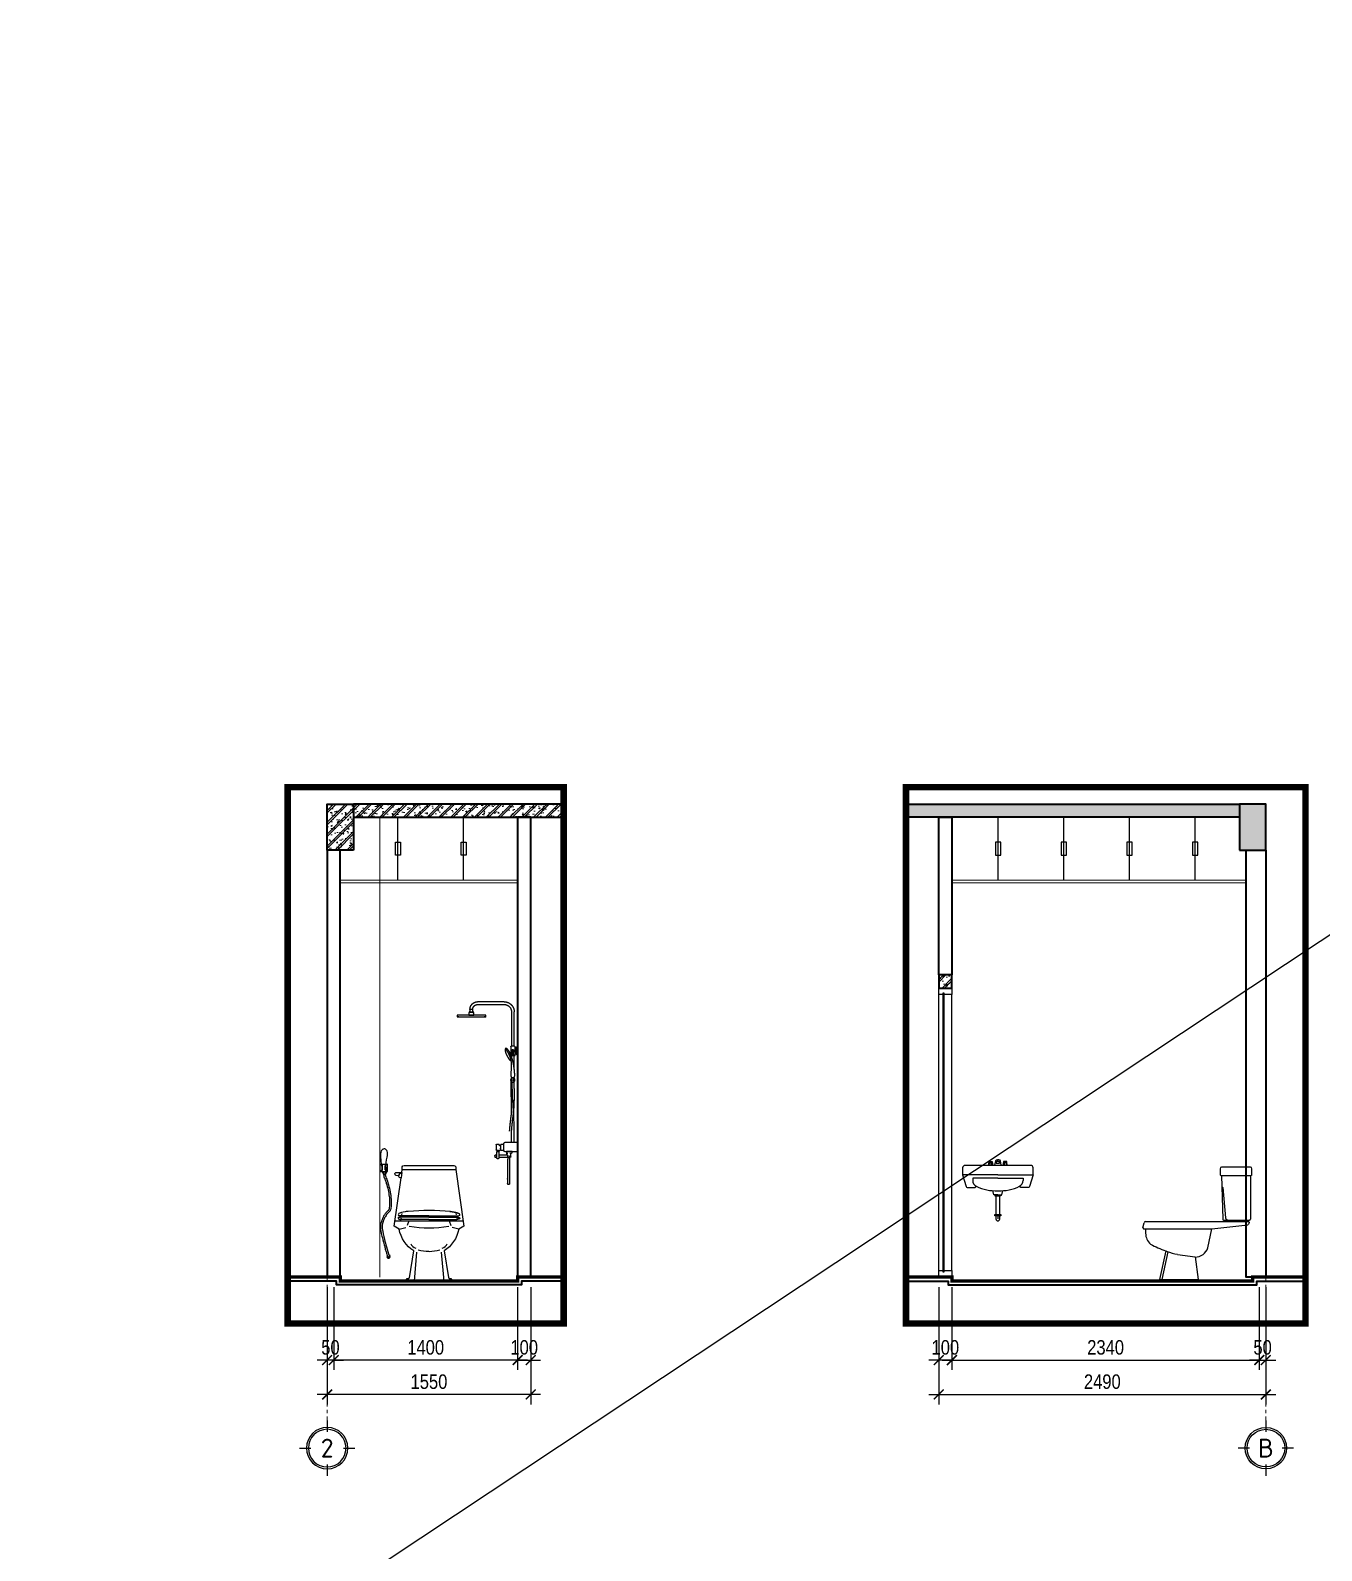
# Model space of a CAD drawing. Header units: inches. Extents: x 236662 to 497023, y -248575 to 81795.
# Drawn here: x 417530 to 427359, y -223548 to -211979 of the extents above; entities that cross this region are included whole.
import ezdxf
from ezdxf.enums import TextEntityAlignment as Align

# ---------------------------------------------------------------- set-up
doc = ezdxf.new("R2010")
doc.units = ezdxf.units.IN
doc.header["$LTSCALE"] = 10
doc.header["$MEASUREMENT"] = 0
for name, pattern in [('ACAD_ISO02W100', [15, 12, -3]), ('CENTER', [2, 1.25, -0.25, 0.25, -0.25]), ('DASHED2', [0.375, 0.25, -0.125])]:
    doc.linetypes.add(name, pattern=pattern)
for name, color, linetype in [('01. HP_TEXT', 9, 'Continuous'), ('04. HP_CUA', 153, 'Continuous'), ('07. HP_KY HIEU', 43, 'Continuous'), ('08. HP_DIM', 118, 'Continuous'), ('10. HP_VAT DUNG 1', 144, 'Continuous'), ('TEXT', 2, 'Continuous')]:
    doc.layers.add(name, color=color, linetype=linetype)
for name, color, linetype, lineweight in [('02. HP_BE TONG', 1, 'Continuous', 35), ('03. HP_TUONG', 2, 'Continuous', 35), ('05. HP_TRUC', 251, 'CENTER', 5), ('06. HP_THAY 1', 134, 'Continuous', 15), ('06. HP_THAY 2', 147, 'Continuous', 13), ('09_HP_HATCH', 8, 'Continuous', 5)]:
    doc.layers.add(name, color=color, linetype=linetype, lineweight=lineweight)
doc.styles.add('ISOCP50', font='isocpeur.ttf')
doc.styles.add('text2', font='VHELVCN.TTF')
doc.dimstyles.new('AL-100 (1-50)', dxfattribs={"dimscale": 0.5, "dimtxt": 220, "dimasz": 150, "dimexe": 150, "dimexo": 150, "dimgap": 80, "dimtad": 1, "dimdec": 0, "dimzin": 9, "dimtxsty": 'text2', "dimblk": 'ARCHTICK', "dimcen": 1, "dimdle": 150, "dimclrd": 256, "dimclre": 256, "dimclrt": 7, "dimadec": 0, "dimazin": 0, "dimtfac": 1, "dimtdec": 0, "dimtix": 1, "dimtmove": 2, "dimatfit": 3, "dimldrblk": 'ARCHTICK', "dimfxl": 1, "dimtolj": 1, "dimtzin": 0, "dimlwd": -1, "dimlwe": -1, "dimarcsym": 0})

# ---------------------------------------------------------------- blocks, each defined once
blk = doc.blocks.new('_ArchTick')
at = {"color": 0, "linetype": 'ByBlock', "const_width": 0.15}
blk.add_lwpolyline([(-0.5, -0.5), (0.5, 0.5)], dxfattribs=at)
blk = doc.blocks.new('*D801')
at = {"layer": '08. HP_DIM', "transparency": 16777216}
for p, q in [((421339, -221542), (421339, -222173)), ((421239, -221738), (421239, -222173)), ((421239, -222098), (421164, -222098)), ((421239, -222098), (421339, -222098)), ((421339, -222098), (421414, -222098))]:
    blk.add_line(p, q, dxfattribs=at)
at = {"layer": 'Defpoints', "color": 0, "transparency": 16777216}
for p in [(421339, -221467), (421239, -221663), (421339, -222098)]:
    blk.add_point(p, dxfattribs=at)
at = {"layer": '08. HP_DIM', "transparency": 16777216, "xscale": 75, "yscale": 75, "zscale": 75}
blk.add_blockref('_ArchTick', (421239, -222098), dxfattribs=at)
at = {"layer": '08. HP_DIM', "transparency": 16777216, "xscale": 75, "yscale": 75, "zscale": 75, "rotation": 180}
blk.add_blockref('_ArchTick', (421339, -222098), dxfattribs=at)
at = {"layer": '08. HP_DIM', "color": 7, "transparency": 16777216, "insert": (421289, -222002), "char_height": 110, "attachment_point": 5, "style": 'text2'}
blk.add_mtext('\\A1;100', dxfattribs=at)
blk = doc.blocks.new('*D802')
at = {"layer": '08. HP_DIM', "transparency": 16777216}
for p, q in [((419839, -221542), (419839, -222173)), ((421239, -221542), (421239, -222173)), ((421314, -222098), (419764, -222098))]:
    blk.add_line(p, q, dxfattribs=at)
at = {"layer": 'Defpoints', "color": 0, "transparency": 16777216}
for p in [(419839, -221467), (421239, -221467), (419839, -222098)]:
    blk.add_point(p, dxfattribs=at)
at = {"layer": '08. HP_DIM', "transparency": 16777216, "xscale": 75, "yscale": 75, "zscale": 75, "rotation": 180}
blk.add_blockref('_ArchTick', (419839, -222098), dxfattribs=at)
at = {"layer": '08. HP_DIM', "transparency": 16777216, "xscale": 75, "yscale": 75, "zscale": 75}
blk.add_blockref('_ArchTick', (421239, -222098), dxfattribs=at)
at = {"layer": '08. HP_DIM', "color": 7, "transparency": 16777216, "insert": (420539, -222002), "char_height": 110, "attachment_point": 5, "style": 'text2'}
blk.add_mtext('\\A1;1400', dxfattribs=at)
blk = doc.blocks.new('*D803')
at = {"layer": '08. HP_DIM', "transparency": 16777216}
for p, q in [((419839, -221542), (419839, -222173)), ((419789, -221738), (419789, -222173)), ((419789, -222098), (419714, -222098)), ((419839, -222098), (419789, -222098)), ((419839, -222098), (419914, -222098))]:
    blk.add_line(p, q, dxfattribs=at)
at = {"layer": 'Defpoints', "color": 0, "transparency": 16777216}
for p in [(419839, -221467), (419789, -221663), (419789, -222098)]:
    blk.add_point(p, dxfattribs=at)
at = {"layer": '08. HP_DIM', "transparency": 16777216, "xscale": 75, "yscale": 75, "zscale": 75}
blk.add_blockref('_ArchTick', (419789, -222098), dxfattribs=at)
at = {"layer": '08. HP_DIM', "transparency": 16777216, "xscale": 75, "yscale": 75, "zscale": 75, "rotation": 180}
blk.add_blockref('_ArchTick', (419839, -222098), dxfattribs=at)
at = {"layer": '08. HP_DIM', "color": 7, "transparency": 16777216, "insert": (419814, -222002), "char_height": 110, "attachment_point": 5, "style": 'text2'}
blk.add_mtext('\\A1;50', dxfattribs=at)
blk = doc.blocks.new('*D804')
at = {"layer": '08. HP_DIM', "transparency": 16777216}
for p, q in [((419789, -221542), (419789, -222435)), ((421339, -221542), (421339, -222435)), ((421414, -222360), (419714, -222360))]:
    blk.add_line(p, q, dxfattribs=at)
at = {"layer": 'Defpoints', "color": 0, "transparency": 16777216}
for p in [(419789, -221467), (421339, -221467), (419789, -222360)]:
    blk.add_point(p, dxfattribs=at)
at = {"layer": '08. HP_DIM', "transparency": 16777216, "xscale": 75, "yscale": 75, "zscale": 75, "rotation": 180}
blk.add_blockref('_ArchTick', (419789, -222360), dxfattribs=at)
at = {"layer": '08. HP_DIM', "transparency": 16777216, "xscale": 75, "yscale": 75, "zscale": 75}
blk.add_blockref('_ArchTick', (421339, -222360), dxfattribs=at)
at = {"layer": '08. HP_DIM', "color": 7, "transparency": 16777216, "insert": (420564, -222263), "char_height": 110, "attachment_point": 5, "style": 'text2'}
blk.add_mtext('\\A1;1550', dxfattribs=at)
blk = doc.blocks.new('grid test1')
at = {"ltscale": 20}
for p, q in [((0, 440), (0, 260)), ((-260, 0), (-440, 0)), ((440, 0), (260, 0)), ((0, -260), (0, -440))]:
    blk.add_line(p, q, dxfattribs=at)
at = {"color": 251, "ltscale": 20, "true_color": 0x636466}
for radius in [330, 300]:
    blk.add_circle((0, 0), radius, dxfattribs=at)
at = {"layer": '01. HP_TEXT', "color": 2, "ltscale": 20, "true_color": 0xf1eb1f, "style": 'ISOCP50'}
blk.add_attdef('GRID', text='', height=300, dxfattribs=at).set_placement((-37, 0), align=Align.MIDDLE_CENTER)
blk = doc.blocks.new('MAT DUNG TIEU')
for p, q in [((289158, 73242), (289174, 73232)), ((289158, 73242), (289206, 73242)), ((289158, 73194), (289158, 73242)), ((289174, 73203), (289158, 73194)), ((289158, 73194), (289206, 73194)), ((289174, 73203), (289174, 73232)), ((289175, 73185), (289179, 73172)), ((289178, 73174), (289194, 73174)), ((289179, 73172), (289193, 73172)), ((289206, 73242), (289190, 73232)), ((289190, 73203), (289190, 73232)), ((289190, 73203), (289206, 73194)), ((289198, 73187), (289193, 73172)), ((289206, 73194), (289206, 73242)), ((289301, 73187), (289296, 73151)), ((289304, 73207), (289658, 73207)), ((289255, 72867), (289706, 72867)), ((289276, 72883), (289276, 72882)), ((289276, 72883), (289276, 72883)), ((289276, 72882), (289277, 72882)), ((289277, 72882), (289277, 72881)), ((289277, 72881), (289278, 72881)), ((289277, 72881), (289277, 72881)), ((289278, 72881), (289278, 72880)), ((289278, 72880), (289278, 72880)), ((289278, 72880), (289279, 72880)), ((289279, 72880), (289279, 72879)), ((289279, 72880), (289279, 72880)), ((289279, 72879), (289280, 72879)), ((289280, 72879), (289280, 72879)), ((289280, 72879), (289281, 72879)), ((289281, 72878), (289282, 72878)), ((289281, 72878), (289281, 72878)), ((289282, 72878), (289282, 72878)), ((289282, 72878), (289283, 72878)), ((289283, 72878), (289284, 72878)), ((289287, 72899), (289284, 72899)), ((289287, 72899), (289284, 72899)), ((289284, 72878), (289284, 72877)), ((289284, 72877), (289285, 72877)), ((289285, 72877), (289286, 72877)), ((289285, 72877), (289285, 72877)), ((289286, 72877), (289287, 72877)), ((289286, 72877), (289286, 72877)), ((289481, 72899), (289287, 72899)), ((289287, 72877), (289288, 72877)), ((289288, 72877), (289288, 72877)), ((289288, 72877), (289289, 72876)), ((289289, 72876), (289290, 72876)), ((289290, 72876), (289291, 72876)), ((289291, 72876), (289292, 72876)), ((289292, 72876), (289293, 72876)), ((289296, 72887), (289293, 72879)), ((289293, 72876), (289294, 72876)), ((289294, 72876), (289295, 72876)), ((289295, 72876), (289296, 72876)), ((289296, 72876), (289297, 72875)), ((289481, 72875), (289297, 72875)), ((289302, 72915), (289299, 72905)), ((289481, 72891), (289329, 72891)), ((289481, 72899), (289675, 72899)), ((289481, 72891), (289633, 72891)), ((289481, 72875), (289665, 72875)), ((289659, 72915), (289662, 72905)), ((289666, 72876), (289665, 72875)), ((289666, 72887), (289668, 72879)), ((289667, 72876), (289666, 72876)), ((289668, 72876), (289667, 72876)), ((289669, 72876), (289668, 72876)), ((289670, 72876), (289669, 72876)), ((289671, 72876), (289670, 72876)), ((289672, 72876), (289671, 72876)), ((289673, 72876), (289672, 72876)), ((289673, 72877), (289673, 72876)), ((289674, 72877), (289673, 72877)), ((289675, 72877), (289674, 72877)), ((289675, 72899), (289678, 72899)), ((289675, 72877), (289675, 72877)), ((289676, 72877), (289675, 72877)), ((289676, 72877), (289676, 72877)), ((289677, 72877), (289676, 72877)), ((289678, 72877), (289677, 72877)), ((289678, 72878), (289678, 72877)), ((289679, 72878), (289678, 72878)), ((289679, 72878), (289679, 72878)), ((289680, 72878), (289679, 72878)), ((289680, 72878), (289680, 72878)), ((289681, 72878), (289680, 72878)), ((289681, 72879), (289681, 72878)), ((289682, 72879), (289681, 72879)), ((289683, 72880), (289682, 72879)), ((289682, 72879), (289682, 72879)), ((289682, 72879), (289682, 72879)), ((289683, 72880), (289683, 72880)), ((289683, 72880), (289683, 72880)), ((289684, 72880), (289683, 72880)), ((289684, 72881), (289684, 72880)), ((289684, 72881), (289684, 72881)), ((289685, 72881), (289684, 72881)), ((289686, 72883), (289685, 72882)), ((289685, 72882), (289685, 72881)), ((289685, 72882), (289685, 72882)), ((289686, 72883), (289686, 72883)), ((289283, 72811), (289327, 72823)), ((289678, 72811), (289634, 72823)), ((289562, 72659), (289579, 72467))]:
    blk.add_line(p, q)
blk.add_lwpolyline([(289678, 72811, -0.204545), (289581, 72667), (289611, 72490, 0.414214), (289616, 72485), (289624, 72485, -0.414214), (289629, 72480), (289631, 72467), (289330, 72467), (289333, 72480, -0.414214), (289338, 72485), (289346, 72485, 0.414214), (289351, 72490), (289380, 72667, -0.204545), (289283, 72811), (289250, 72830), (289296, 73151, -0.420661), (289280, 73164), (289264, 73167, -0.414214), (289256, 73175), (289256, 73179, -0.414214), (289264, 73187), (289301, 73187), (289304, 73207), (289303, 73224, -0.283785), (289317, 73232), (289645, 73232, -0.283785), (289659, 73224), (289658, 73207), (289712, 72830)], format="xyb", close=True)
for points in [[(289623, 72927, 0.059522), (289343, 72927), (289329, 72927), (289323, 72925), (289310, 72924), (289300, 72922), (289293, 72920), (289287, 72917), (289282, 72915), (289277, 72906), (289278, 72901), (289284, 72899)], [(289361, 72715, 0.247354), (289393, 72685, 0.247354)], [(289481, 72664, 0.073236), (289552, 72675, 0.073236)], [(289569, 72685, 0.247354), (289601, 72715, 0.247354)]]:
    blk.add_lwpolyline(points, format="xyb")
for points in [[(289329, 72891), (289326, 72891), (289324, 72891), (289322, 72891), (289320, 72891), (289319, 72891), (289318, 72891), (289317, 72891), (289315, 72891), (289314, 72891), (289313, 72891), (289312, 72891), (289311, 72891), (289310, 72891), (289309, 72891), (289308, 72891), (289307, 72890), (289306, 72890), (289305, 72890), (289304, 72890), (289304, 72890), (289303, 72890), (289302, 72890), (289301, 72890), (289300, 72890), (289299, 72890), (289298, 72890), (289297, 72890), (289296, 72890), (289295, 72890), (289294, 72890), (289293, 72890), (289292, 72890), (289292, 72890), (289291, 72890), (289290, 72890), (289289, 72890), (289288, 72890), (289287, 72889), (289286, 72889), (289285, 72889), (289285, 72889), (289284, 72889), (289283, 72889), (289282, 72889), (289282, 72888), (289281, 72888), (289280, 72888), (289279, 72887), (289278, 72887), (289277, 72886)], [(289281, 72879), (289281, 72878)], [(289347, 72867), (289337, 72835)], [(289614, 72867), (289625, 72835)], [(289619, 72927), (289623, 72927), (289627, 72927), (289630, 72927), (289633, 72927), (289635, 72926), (289636, 72926), (289638, 72926), (289639, 72926), (289641, 72925), (289642, 72925), (289644, 72925), (289645, 72925), (289647, 72924), (289648, 72924), (289650, 72924), (289651, 72924), (289653, 72923), (289654, 72923), (289656, 72923), (289657, 72923), (289658, 72923), (289659, 72922), (289660, 72922), (289661, 72922), (289663, 72922), (289663, 72921), (289664, 72921), (289665, 72921), (289666, 72921), (289667, 72920), (289668, 72920), (289669, 72920), (289670, 72920), (289670, 72919), (289671, 72919), (289672, 72919), (289673, 72918), (289673, 72918), (289674, 72918), (289675, 72917), (289676, 72917), (289676, 72917), (289677, 72916), (289678, 72916), (289678, 72916), (289679, 72915), (289679, 72915), (289680, 72914), (289681, 72913), (289681, 72912), (289682, 72911), (289682, 72910), (289683, 72909), (289683, 72908), (289684, 72907), (289684, 72906), (289684, 72905), (289684, 72904), (289684, 72903), (289683, 72902), (289682, 72901), (289681, 72901), (289680, 72900), (289678, 72899)], [(289633, 72891), (289635, 72891), (289638, 72891), (289639, 72891), (289641, 72891), (289643, 72891), (289644, 72891), (289645, 72891), (289646, 72891), (289647, 72891), (289648, 72891), (289650, 72891), (289651, 72891), (289652, 72891), (289653, 72891), (289654, 72891), (289654, 72890), (289655, 72890), (289656, 72890), (289657, 72890), (289658, 72890), (289659, 72890), (289660, 72890), (289661, 72890), (289662, 72890), (289663, 72890), (289664, 72890), (289664, 72890), (289665, 72890), (289666, 72890), (289667, 72890), (289668, 72890), (289669, 72890), (289670, 72890), (289671, 72890), (289672, 72890), (289673, 72890), (289674, 72890), (289675, 72889), (289676, 72889), (289676, 72889), (289677, 72889), (289678, 72889), (289679, 72889), (289679, 72889), (289680, 72888), (289681, 72888), (289682, 72888), (289683, 72887), (289684, 72887), (289685, 72886)], [(289399, 72659), (289383, 72467)]]:
    blk.add_lwpolyline(points)
at = {"flags": 128}
blk.add_lwpolyline([(289208, 72628, 0.447816), (289219, 72631, -1.095424)], format="xyb", dxfattribs=at)
for centre, radius, start, end in [((289295, 73165), 14.4, 69.5025, 183.0668), ((289281, 72883), 5.46, 149.2762, 180.6862), ((289680, 72883), 5.46, 359.3138, 30.7238), ((289481, 73682), 862, 261.2909, 278.7091), ((289480, 72910), 245, 253.3416, 270.0961)]:
    blk.add_arc(centre, radius, start, end)
at = {"ltscale": 10}
blk.add_arc((289213, 72630), 11, 139.283, 76.9678, dxfattribs=at)
for points, knots in [([(289169, 73212), (289169, 73224), (289163, 73253), (289159, 73292), (289161, 73336), (289191, 73346), (289210, 73322), (289204, 73274), (289189, 73234), (289205, 73181), (289166, 73182), (289169, 73203), (289169, 73212)], [0, 0, 0, 0, 33.999712, 87.271739, 126.694443, 145.03604, 165.505113, 204.122546, 280.909175, 307.443089, 330.153437, 356.324944, 356.324944, 356.324944, 356.324944]), ([(289181, 73172), (289181, 73162), (289184, 73154), (289189, 73143), (289190, 73141), (289194, 73130), (289196, 73123), (289203, 73101), (289207, 73087), (289213, 73056), (289216, 73041), (289219, 73015), (289219, 73004), (289220, 72986), (289220, 72979), (289220, 72966), (289219, 72960), (289218, 72954), (289218, 72952), (289218, 72949), (289217, 72948), (289217, 72946), (289217, 72945), (289216, 72943), (289215, 72941), (289214, 72939), (289214, 72938), (289212, 72936), (289212, 72936), (289211, 72934), (289210, 72933), (289208, 72932), (289207, 72931), (289205, 72929), (289204, 72928), (289201, 72925), (289200, 72923), (289196, 72920), (289194, 72917), (289190, 72912), (289188, 72909), (289182, 72900), (289179, 72893), (289174, 72882), (289173, 72881), (289171, 72875), (289170, 72872), (289168, 72866), (289167, 72864), (289166, 72861), (289165, 72860), (289164, 72858), (289164, 72857), (289163, 72854), (289163, 72853), (289162, 72849), (289161, 72847), (289160, 72841), (289159, 72837), (289159, 72830), (289159, 72826), (289159, 72817), (289160, 72812), (289161, 72804), (289161, 72802), (289162, 72799), (289162, 72797), (289163, 72794), (289163, 72792), (289164, 72788), (289164, 72785), (289166, 72778), (289167, 72772), (289173, 72752), (289177, 72734), (289186, 72703), (289187, 72699), (289188, 72695), (289188, 72694), (289189, 72692), (289189, 72692), (289189, 72690), (289190, 72689), (289191, 72685), (289191, 72682), (289193, 72675), (289195, 72671), (289198, 72659), (289200, 72652), (289204, 72640), (289206, 72634), (289208, 72628)], [0, 0, 0, 0, 20.968359, 20.968359, 28.837472, 28.837472, 48.568267, 48.568267, 88.029858, 88.029858, 130.816709, 130.816709, 166.258815, 166.258815, 192.631441, 192.631441, 219.004068, 219.004068, 229.293688, 229.293688, 236.963424, 236.963424, 244.633161, 244.633161, 259.972633, 259.972633, 275.312106, 275.312106, 287.527711, 287.527711, 299.743315, 299.743315, 314.298274, 314.298274, 328.853232, 328.853232, 343.40819, 343.40819, 361.601073, 361.601073, 379.793957, 379.793957, 409.166583, 409.166583, 414.573556, 414.573556, 425.387502, 425.387502, 429.863764, 429.863764, 433.24764, 433.24764, 435.867029, 435.867029, 438.486418, 438.486418, 443.54838, 443.54838, 448.51485, 448.51485, 453.48132, 453.48132, 458.447791, 458.447791, 459.901505, 459.901505, 461.138247, 461.138247, 462.624915, 462.624915, 464.111583, 464.111583, 467.08492, 467.08492, 472.885785, 472.885785, 473.590223, 473.590223, 473.761524, 473.761524, 473.867965, 473.867965, 474.123166, 474.123166, 474.633569, 474.633569, 475.654374, 475.654374, 477.695985, 477.695985, 479.918209, 479.918209, 479.918209, 479.918209]), ([(289191, 73172), (289193, 73162), (289197, 73152), (289213, 73110), (289221, 73077), (289228, 73029), (289230, 73013), (289231, 72988), (289231, 72978), (289231, 72963), (289230, 72958), (289229, 72951), (289229, 72949), (289227, 72942), (289226, 72938), (289224, 72933), (289222, 72931), (289220, 72928), (289219, 72926), (289216, 72924), (289214, 72922), (289211, 72919), (289210, 72918), (289206, 72914), (289203, 72911), (289198, 72904), (289195, 72900), (289189, 72889), (289186, 72882), (289182, 72873), (289181, 72871), (289179, 72866), (289178, 72863), (289176, 72858), (289176, 72857), (289175, 72854), (289175, 72854), (289174, 72852), (289174, 72851), (289173, 72849), (289173, 72847), (289172, 72842), (289171, 72840), (289171, 72833), (289171, 72829), (289171, 72819), (289172, 72814), (289175, 72792), (289179, 72771), (289194, 72714), (289204, 72678), (289219, 72631)], [1.242846, 1.242846, 1.242846, 1.242846, 28.934087, 28.934087, 113.624774, 113.624774, 160.510303, 160.510303, 196.445185, 196.445185, 220.263793, 220.263793, 232.200731, 232.200731, 260.441411, 260.441411, 279.627851, 279.627851, 298.814291, 298.814291, 318.000731, 318.000731, 337.187171, 337.187171, 363.09365, 363.09365, 389.000128, 389.000128, 414.906607, 414.906607, 419.717969, 419.717969, 429.340694, 429.340694, 433.14704, 433.14704, 435.161501, 435.161501, 437.175961, 437.175961, 441.204883, 441.204883, 446.276038, 446.276038, 451.347192, 451.347192, 456.418346, 456.418346, 468.173389, 468.173389, 479.75263, 479.75263, 479.75263, 479.75263])]:
    blk.add_open_spline(points, degree=3, knots=knots)
blk = doc.blocks.new('*D809')
at = {"layer": '08. HP_DIM', "transparency": 16777216}
for p, q in [((424445, -221542), (424445, -222173)), ((424545, -221738), (424545, -222173)), ((424445, -222098), (424370, -222098)), ((424545, -222098), (424445, -222098)), ((424545, -222098), (424620, -222098))]:
    blk.add_line(p, q, dxfattribs=at)
at = {"layer": 'Defpoints', "color": 0, "transparency": 16777216}
for p in [(424445, -221467), (424545, -221663), (424445, -222098)]:
    blk.add_point(p, dxfattribs=at)
at = {"layer": '08. HP_DIM', "transparency": 16777216, "xscale": 75, "yscale": 75, "zscale": 75}
blk.add_blockref('_ArchTick', (424445, -222098), dxfattribs=at)
at = {"layer": '08. HP_DIM', "transparency": 16777216, "xscale": 75, "yscale": 75, "zscale": 75, "rotation": 180}
blk.add_blockref('_ArchTick', (424545, -222098), dxfattribs=at)
at = {"layer": '08. HP_DIM', "color": 7, "transparency": 16777216, "insert": (424495, -222002), "char_height": 110, "attachment_point": 5, "style": 'text2'}
blk.add_mtext('\\A1;100', dxfattribs=at)
blk = doc.blocks.new('*D810')
at = {"layer": '08. HP_DIM', "transparency": 16777216}
for p, q in [((424545, -221542), (424545, -222173)), ((426885, -221542), (426885, -222173)), ((424470, -222098), (426960, -222098))]:
    blk.add_line(p, q, dxfattribs=at)
at = {"layer": 'Defpoints', "color": 0, "transparency": 16777216}
for p in [(424545, -221467), (426885, -221467), (426885, -222098)]:
    blk.add_point(p, dxfattribs=at)
at = {"layer": '08. HP_DIM', "transparency": 16777216, "xscale": 75, "yscale": 75, "zscale": 75, "rotation": 180}
blk.add_blockref('_ArchTick', (424545, -222098), dxfattribs=at)
at = {"layer": '08. HP_DIM', "transparency": 16777216, "xscale": 75, "yscale": 75, "zscale": 75}
blk.add_blockref('_ArchTick', (426885, -222098), dxfattribs=at)
at = {"layer": '08. HP_DIM', "color": 7, "transparency": 16777216, "insert": (425715, -222002), "char_height": 110, "attachment_point": 5, "style": 'text2'}
blk.add_mtext('\\A1;2340', dxfattribs=at)
blk = doc.blocks.new('*D811')
at = {"layer": '08. HP_DIM', "transparency": 16777216}
for p, q in [((426885, -221542), (426885, -222173)), ((426935, -221738), (426935, -222173)), ((426885, -222098), (426810, -222098)), ((426885, -222098), (426935, -222098)), ((426935, -222098), (427010, -222098))]:
    blk.add_line(p, q, dxfattribs=at)
at = {"layer": 'Defpoints', "color": 0, "transparency": 16777216}
for p in [(426885, -221467), (426935, -221663), (426935, -222098)]:
    blk.add_point(p, dxfattribs=at)
at = {"layer": '08. HP_DIM', "transparency": 16777216, "xscale": 75, "yscale": 75, "zscale": 75}
blk.add_blockref('_ArchTick', (426885, -222098), dxfattribs=at)
at = {"layer": '08. HP_DIM', "transparency": 16777216, "xscale": 75, "yscale": 75, "zscale": 75, "rotation": 180}
blk.add_blockref('_ArchTick', (426935, -222098), dxfattribs=at)
at = {"layer": '08. HP_DIM', "color": 7, "transparency": 16777216, "insert": (426910, -222002), "char_height": 110, "attachment_point": 5, "style": 'text2'}
blk.add_mtext('\\A1;50', dxfattribs=at)
blk = doc.blocks.new('*D812')
at = {"layer": '08. HP_DIM', "transparency": 16777216}
for p, q in [((424445, -221542), (424445, -222435)), ((426935, -221542), (426935, -222435)), ((424370, -222360), (427010, -222360))]:
    blk.add_line(p, q, dxfattribs=at)
at = {"layer": 'Defpoints', "color": 0, "transparency": 16777216}
for p in [(424445, -221467), (426935, -221467), (426935, -222360)]:
    blk.add_point(p, dxfattribs=at)
at = {"layer": '08. HP_DIM', "transparency": 16777216, "xscale": 75, "yscale": 75, "zscale": 75, "rotation": 180}
blk.add_blockref('_ArchTick', (424445, -222360), dxfattribs=at)
at = {"layer": '08. HP_DIM', "transparency": 16777216, "xscale": 75, "yscale": 75, "zscale": 75}
blk.add_blockref('_ArchTick', (426935, -222360), dxfattribs=at)
at = {"layer": '08. HP_DIM', "color": 7, "transparency": 16777216, "insert": (425690, -222263), "char_height": 110, "attachment_point": 5, "style": 'text2'}
blk.add_mtext('\\A1;2490', dxfattribs=at)
blk = doc.blocks.new('*U308')
for p, q in [((0, 50), (0, 2150)), ((100, 50), (100, 2150))]:
    blk.add_line(p, q)
for points in [[(0, 2150), (60, 2150), (60, 2160), (70, 2160), (70, 2150), (100, 2150), (100, 2200), (0, 2200)], [(0, 0), (100, 0), (100, 50), (70, 50), (70, 40), (60, 40), (60, 50), (0, 50)]]:
    blk.add_lwpolyline(points, close=True)
at = {"color": 8}
blk.add_lwpolyline([(70, 40), (60, 40), (60, 2160), (70, 2160)], close=True, dxfattribs=at)
blk = doc.blocks.new('ÂSDASD')
for p, q in [((-245, 774), (-13, 774)), ((-240, 774), (-230, 441)), ((-19, 774), (-19, 441)), ((-228, 681), (-209, 452)), ((-837, 376), (-828, 413)), ((-830, 368), (-314, 368)), ((-817, 368), (-817, 333)), ((-343, 224), (-314, 368)), ((-314, 367), (-39, 398)), ((-664, 199), (-712, -19)), ((-648, 193), (-694, -19)), ((-575, 173), (-441, 154)), ((-441, 154), (-418, -19)), ((-712, -19), (-418, -19))]:
    blk.add_line(p, q)
for points in [[(-249, 825), (-249, 779)], [(-20, 837), (-238, 837)], [(-8, 779), (-8, 825)], [(-224, 434), (-26, 434)]]:
    blk.add_lwpolyline(points)
blk.add_lwpolyline([(-819, 423), (-30, 423, -0.280981), (-39, 398)], format="xyb")
for centre, radius, start, end in [((-238, 825), 11.9, 91.1944, 180.6866), ((-20, 825), 11.9, 359.3135, 88.8057), ((-243, 781), 6.82, 200.5859, 254.291), ((-14, 781), 6.82, 285.7091, 339.4142), ((-237, 677), 10.1, 20.5225, 94.3404), ((-830, 374), 6.84, 168.0893, 277.1766), ((-811, 407), 18.1, 114.2352, 159.3064), ((-223, 442), 7.35, 185.7296, 266.3454), ((-188, 456), 21.5, 190.9029, 272.8832), ((-27, 442), 7.35, 273.6547, 353.6909), ((-703, 335), 114, 180.8762, 227.7429), ((-294, 1175), 1044, 242.2888, 249.2023), ((-294, 1175), 1044, 249.2339, 249.846), ((-483, 660), 495, 249.8272, 259.3799), ((-440, 256), 103, 269.5515, 341.6367)]:
    blk.add_arc(centre, radius, start, end)
blk = doc.blocks.new('LAVABO1F')
at = {"linetype": 'CENTER'}
blk.add_line((0, 8.3), (0, 8.47), dxfattribs=at)
at = {"linetype": 'Continuous'}
for p, q in [((-0.63, 8.3), (-0.65, 8)), ((-0.53, 8.3), (-0.5, 8)), ((0.53, 8.3), (0.5, 8)), ((0.63, 8.3), (0.65, 8)), ((0, 7), (-2, 7)), ((-2, 7), (-2, 6.8)), ((0, 7), (2, 7)), ((2, 7), (2, 6.8)), ((0, 4), (0, 3.75))]:
    blk.add_line(p, q, dxfattribs=at)
for points in [[(-0.23, 8.01), (-0.17, 8.37, -0.371222), (-0.04, 8.47, 0.008086), (0, 8.47, 0.008086), (0.04, 8.47, -0.371222), (0.17, 8.37), (0.23, 8.01)], [(2.8, 7.25), (2.8, 7.8, 0.414214), (2.6, 8), (0, 8), (-2.6, 8, 0.414214), (-2.8, 7.8), (-2.8, 7.25)], [(0, 7.25), (-2.8, 7.25), (-2.52, 6.32, 0.331206), (-2.43, 6.25), (-1.85, 6.25, 0.414214), (-1.75, 6.35), (-1.75, 6.36)], [(0, 7.25), (2.8, 7.25), (2.52, 6.32, -0.331206), (2.43, 6.25), (1.85, 6.25, -0.414214), (1.75, 6.35), (1.75, 6.36)], [(0, 5.58), (-0.15, 5.58), (-0.15, 4.1, 1)], [(-0.15, 4), (-0.15, 3.75, 1), (0.15, 3.75), (0.15, 4)]]:
    blk.add_lwpolyline(points, format="xyb", dxfattribs=at)
for points in [[(-0.75, 8), (-0.7, 8.3), (-0.45, 8.3), (-0.4, 8)], [(0.75, 8), (0.7, 8.3), (0.45, 8.3), (0.4, 8)], [(0, 5.67), (-0.32, 5.67), (-0.4, 6.01)], [(-0.24, 5.67), (-0.24, 5.58), (0.1, 5.58)], [(0.24, 5.67), (0.24, 5.58), (-0.11, 5.58)], [(0.24, 5.67), (0.24, 5.58), (-0.1, 5.58)], [(0, 5.67), (0.32, 5.67), (0.4, 6.01)], [(0.15, 4.1), (0.15, 5.59)]]:
    blk.add_lwpolyline(points, dxfattribs=at)
for points in [[(-0.14, 8.3), (-0.14, 8.19), (0.13, 8.19), (0.13, 8.3)], [(-0.25, 4), (-0.25, 4.1), (0.24, 4.1), (0.24, 4)]]:
    blk.add_lwpolyline(points, close=True, dxfattribs=at)
for centre, radius, start, end in [((-1.5, 6.8), 0.5, 180, 244.1021), ((-0.19, 9.5), 3.51, 244.1021, 273.0665), ((0.19, 9.5), 3.51, 266.9335, 295.8979), ((1.5, 6.8), 0.5, 295.8979, 0)]:
    blk.add_arc(centre, radius, start, end, dxfattribs=at)
blk = doc.blocks.new('ÁDASDASDAA')
at = {"layer": '10. HP_VAT DUNG 1', "linetype": 'DASHED2', "ltscale": 150}
for p, q in [((363, 1044), (342, 1044)), ((47, 1023), (47, 760)), ((339, 982), (362, 982)), ((-2, 703), (-2, 751)), ((2, 754), (8, 754)), ((8, 699), (2, 699)), ((12, 751), (12, 703)), ((12, 739), (14, 739)), ((14, 714), (12, 714)), ((16, 737), (16, 716)), ((16, 735), (21, 735)), ((16, 720), (21, 720)), ((20, 735), (20, 759)), ((20, 691), (20, 720)), ((24, 763), (49, 763)), ((25, 731), (25, 724)), ((32, 700), (32, 717)), ((36, 721), (38, 721)), ((38, 696), (36, 696)), ((42, 717), (42, 700)), ((53, 759), (53, 695)), ((49, 691), (20, 691)), ((47, 691), (47, 681)), ((31, 498), (31, 513)), ((45, 498), (45, 513)), ((48, 256), (49, 494)), ((27, 28), (28, 353)), ((48, 28), (48, 121)), ((0, -32), (0, 21)), ((0, -21), (0, 0)), ((7, 28), (98, 28)), ((105, -32), (105, 21)), ((105, 13), (127, 13)), ((131, 9), (131, -25)), ((144, 15), (159, 15)), ((163, 12), (163, -27)), ((98, -40), (7, -40)), ((43, -40), (84, -40)), ((43, -49), (43, -40)), ((60, -53), (47, -53)), ((53, -40), (84, -40)), ((53, -80), (53, -53)), ((84, -83), (56, -83)), ((80, -53), (75, -53)), ((75, -67), (142, -67)), ((75, -83), (75, -67)), ((142, -83), (75, -83)), ((84, -40), (84, -49)), ((84, -57), (84, -67)), ((127, -29), (105, -29)), ((131, -27), (131, -15)), ((159, -31), (135, -31)), ((142, -90), (142, -44)), ((146, -40), (156, -40)), ((156, -94), (146, -94)), ((160, -44), (160, -90)), ((160, -67), (171, -67)), ((171, -83), (160, -83)), ((174, -70), (174, -80)), ((62, -248), (62, -284)), ((69, -292), (69, -292)), ((77, -244), (77, -284))]:
    blk.add_line(p, q, dxfattribs=at)
blk.add_lwpolyline([(103, 1100), (305, 1100, -0.414214), (363, 1042), (363, 1028, -0.414214), (360, 1024), (346, 1024, -0.414214), (342, 1028), (342, 1042, 0.414214), (305, 1079), (103, 1079)], format="xyb", dxfattribs=at)
for points in [[(26, 762), (26, 1024)], [(26, 589), (26, 692)]]:
    blk.add_lwpolyline(points, dxfattribs=at)
for points in [[(241, 999), (461, 999), (461, 985), (241, 985)], [(334, 1018), (371, 1018), (371, 999), (334, 999)], [(147, -31), (156, -31), (156, -40), (147, -40)]]:
    blk.add_lwpolyline(points, close=True, dxfattribs=at)
for centre, radius in [((37, 728), 6.6), ((37, 505), 16.4)]:
    blk.add_circle(centre, radius, dxfattribs=at)
for centre, radius, start, end in [((103, 1023), 77.1, 90, 180), ((103, 1023), 56.1, 90, 180), ((351, 3004), 2022, 266.873, 273.127), ((2, 751), 3.74, 90, 180), ((2, 703), 3.74, 180, 270), ((8, 751), 3.74, 0, 90), ((8, 703), 3.74, 270, 0), ((14, 737), 1.87, 0, 90), ((14, 716), 1.87, 270, 0), ((24, 759), 3.74, 90, 180), ((21, 731), 3.74, 0, 90), ((21, 724), 3.74, 270, 0), ((36, 717), 3.74, 90, 180), ((36, 700), 3.74, 180, 270), ((38, 717), 3.74, 0, 90), ((38, 700), 3.74, 270, 0), ((49, 759), 3.74, 0, 90), ((49, 695), 3.74, 270, 0), ((7, 21), 7.48, 90, 180), ((98, 21), 7.48, 0, 90), ((127, 9), 3.74, 0, 90), ((159, 12), 3.74, 0, 89.961), ((7, -32), 7.48, 180, 270), ((47, -49), 3.74, 180, 270), ((56, -80), 3.74, 180, 270), ((80, -49), 3.74, 270, 0), ((80, -57), 3.74, 0, 90), ((98, -32), 7.48, 270, 0), ((127, -25), 3.74, 270, 0), ((135, -27), 3.74, 180, 270), ((146, -44), 3.74, 90, 180), ((146, -90), 3.74, 180, 270), ((156, -44), 3.74, 0, 90), ((156, -90), 3.74, 270, 0), ((159, -27), 3.74, 270, 0), ((171, -70), 3.74, 0, 90), ((171, -80), 3.74, 270, 0), ((69, -284), 7.48, 180, 270), ((69, -284), 7.48, 270, 0)]:
    blk.add_arc(centre, radius, start, end, dxfattribs=at)
for points, knots in [([(344, 1024), (344, 1023), (342, 1018), (337, 1018), (334, 1018)], [0, 0, 0, 0, 4.412344, 12.88897, 12.88897, 12.88897, 12.88897]), ([(361, 1024), (361, 1023), (363, 1018), (368, 1018), (371, 1018)], [0, 0, 0, 0, 4.412344, 12.88897, 12.88897, 12.88897, 12.88897]), ([(23, 523), (23, 530), (22, 547), (24, 578), (29, 608), (33, 636), (42, 667), (53, 699), (68, 731), (82, 742), (87, 746)], [0, 0, 0, 0, 22.364841, 50.62886, 90.689566, 113.7327, 136.66556, 185.691238, 219.104465, 238.695602, 238.695602, 238.695602, 238.695602]), ([(91, 740), (87, 734), (76, 718), (62, 691), (54, 664), (45, 618), (53, 573), (51, 533), (50, 524)], [0, 0, 0, 0, 19.821192, 56.980666, 91.588605, 104.347309, 197.910757, 224.472979, 224.472979, 224.472979, 224.472979]), ([(87, 746), (89, 746), (95, 744), (95, 730), (93, 714), (83, 693), (73, 673), (62, 659), (55, 654), (51, 651)], [0, 0, 0, 0, 5.679087, 17.00309, 34.212097, 58.674032, 84.163668, 100.472701, 112.254783, 112.254783, 112.254783, 112.254783]), ([(31, 513), (31, 514), (30, 516), (28, 517), (27, 518)], [0, 0, 0, 0, 3.348746, 7.030401, 7.030401, 7.030401, 7.030401]), ([(31, 498), (31, 497), (30, 494), (28, 493), (27, 492)], [0, 0, 0, 0, 3.348746, 7.030401, 7.030401, 7.030401, 7.030401]), ([(29, 491), (28, 450), (26, 376), (30, 281), (39, 211), (46, 148), (51, 82), (58, -4), (63, -112), (62, -198), (62, -248)], [0, 0, 0, 0, 122.223915, 223.577142, 281.946964, 334.080615, 414.34135, 482.079347, 591.673085, 740.018926, 740.018926, 740.018926, 740.018926]), ([(44, 490), (44, 470), (43, 449), (43, 415), (42, 403), (42, 382), (42, 373), (43, 357), (43, 349), (43, 324), (44, 308), (46, 285), (46, 278), (47, 269), (47, 266), (48, 262), (48, 260), (49, 253), (49, 248), (51, 234), (52, 225), (54, 212), (54, 209), (55, 202), (55, 199), (57, 189), (57, 182), (59, 171), (59, 166), (60, 157), (60, 155), (61, 149), (61, 146), (62, 138), (62, 132), (64, 115), (64, 104), (66, 89), (66, 86), (66, 79), (67, 76), (67, 71), (67, 68), (68, 60), (68, 54), (70, 38), (71, 27), (72, 12), (72, 8), (72, 0), (73, -4), (73, -15), (74, -22), (75, -45), (75, -60), (76, -98), (77, -121), (77, -167), (77, -190), (77, -236), (77, -260), (77, -244)], [0, 0, 0, 0, 167.623842, 167.623842, 269.288906, 269.288906, 335.942574, 335.942574, 402.596242, 402.596242, 535.903578, 535.903578, 591.115144, 591.115144, 610.088371, 610.088371, 629.061598, 629.061598, 667.008052, 667.008052, 742.900961, 742.900961, 769.149431, 769.149431, 795.397901, 795.397901, 847.894842, 847.894842, 889.429331, 889.429331, 911.858109, 911.858109, 934.286887, 934.286887, 979.144444, 979.144444, 1068.859557, 1068.859557, 1098.828686, 1098.828686, 1121.082469, 1121.082469, 1143.336253, 1143.336253, 1187.84382, 1187.84382, 1276.858955, 1276.858955, 1306.966026, 1306.966026, 1337.073098, 1337.073098, 1397.287241, 1397.287241, 1517.715527, 1517.715527, 1701.519191, 1701.519191, 1885.322854, 1885.322854, 2070.350351, 2070.350351, 2070.350351, 2070.350351]), ([(45, 513), (45, 514), (46, 516), (48, 517), (49, 518)], [0, 0, 0, 0, 3.348746, 7.030401, 7.030401, 7.030401, 7.030401]), ([(45, 498), (45, 496), (46, 494), (48, 494), (49, 494)], [0, 0, 0, 0, 3.348746, 6.223772, 6.223772, 6.223772, 6.223772]), ([(133, 3), (135, 3), (139, 3), (138, 9), (141, 13), (144, 15), (144, 15)], [0, 0, 0, 0, 5.042369, 9.315869, 15.551203, 18.197125, 18.197125, 18.197125, 18.197125])]:
    blk.add_open_spline(points, degree=3, knots=knots, dxfattribs=at)

msp = doc.modelspace()

# ---------------------------------------------------------------- hatches: boundary and pattern name
at = {"layer": '09_HP_HATCH'}
h = msp.add_hatch(dxfattribs=at)
h.set_pattern_fill('CHAU-01', color=256, scale=15, pattern_type=2)
h.set_pattern_definition([(50, (111924.685, -27595.76), (107.589027, -9.41282), [11.25, -123.75]), (355, (111924.68, -27595.76), (-20.8127, 112.82882), [9, -99]), (100.4514, (111933.65, -27596.54), (86.776407, 103.41593), [9.56103, -105.171317]), (46.1842, (111924.68, -27565.76), (160.086157, -24.82785), [16.875, -185.625]), (96.6356, (111938.03, -27567.83), (140.199406, 146.11768), [14.34154, -157.75695]), (351.1842, (111924.68, -27565.76), (140.19929, 146.11779), [13.5, -148.5]), (21, (111939.685, -27573.26), (89.536058, -60.392834), [11.25, -123.75]), (326, (111939.68, -27573.26), (36.4973, 108.772507), [9, -99]), (71.4514, (111947.15, -27578.29), (126.033394, 48.379575), [9.56103, -105.171317]), (37.5, (111924.685, -27595.757), (1.8239783, 49.934078), [0, -97.8, 0, -100.5, 0, -99.375]), (7.5, (111924.685, -27595.757), (39.460431, 59.161757), [0, -57.3, 0, -95.55, 0, -37.875]), (327.5, (111891.235, -27595.757), (80.0733654, -3.3832308), [0, -37.5, 0, -117, 0, -155.25]), (317.5, (111876.235, -27595.76), (87.477925, 15.015747), [0, -48.75, 0, -77.7, 0, -110.25]), (45, (111924.685, -27595.76), (-45.078057, 45.078057), []), (45, (111924.685, -27577.38), (-45.078057, 45.078057), [])])
h.paths.add_polyline_path([(421589.3, -217866.7), (419989.2, -217866.7), (419989.2, -217966.7), (421589.3, -217966.7)])
h.paths.add_polyline_path([(419989.2, -218216.7), (419789.2, -218216.7), (419789.2, -217866.7), (419989.2, -217866.7)])
h = msp.add_hatch(dxfattribs=at)
h.set_pattern_fill('CHAU-01', color=256, scale=15, pattern_type=2)
h.set_pattern_definition([(50, (113582.11, -27595.76), (107.589027, -9.41282), [11.25, -123.75]), (355, (113582.11, -27595.76), (-20.8127, 112.82882), [9, -99]), (100.4514, (113591.07, -27596.54), (86.776407, 103.41593), [9.56103, -105.171317]), (46.1842, (113582.1, -27565.76), (160.086157, -24.82785), [16.875, -185.625]), (96.6356, (113595.45, -27567.83), (140.199406, 146.11768), [14.34154, -157.75695]), (351.1842, (113582.1, -27565.76), (140.19929, 146.11779), [13.5, -148.5]), (21, (113597.11, -27573.26), (89.536058, -60.392834), [11.25, -123.75]), (326, (113597.11, -27573.26), (36.4973, 108.772507), [9, -99]), (71.4514, (113604.57, -27578.29), (126.033394, 48.379575), [9.56103, -105.171317]), (37.5, (113582.107, -27595.757), (1.8239783, 49.934078), [0, -97.8, 0, -100.5, 0, -99.375]), (7.5, (113582.107, -27595.757), (39.460431, 59.161757), [0, -57.3, 0, -95.55, 0, -37.875]), (327.5, (113548.657, -27595.757), (80.0733654, -3.3832308), [0, -37.5, 0, -117, 0, -155.25]), (317.5, (113533.66, -27595.76), (87.477925, 15.015747), [0, -48.75, 0, -77.7, 0, -110.25]), (45, (113582.107, -27595.76), (-45.078057, 45.078057), []), (45, (113582.107, -27577.38), (-45.078057, 45.078057), [])])
h.paths.add_polyline_path([(424195.2, -217866.7), (426735.2, -217866.7), (426735.2, -217966.7), (424195.2, -217966.7)])
h.paths.add_polyline_path([(426735.2, -218216.7), (426935.2, -218216.7), (426935.2, -217866.7), (426735.2, -217866.7)])
h = msp.add_hatch(dxfattribs=at)
h.set_pattern_fill('CHAU-01', color=256, scale=15, pattern_type=2)
h.set_pattern_definition([(50, (319247.49, -302330.61), (107.58903, -9.41282), [11.25, -123.75]), (355, (319247.49, -302330.61), (-20.8127, 112.82882), [9, -99]), (100.4514, (319256.46, -302331.39), (86.77641, 103.41593), [9.56103, -105.17132]), (46.1842, (319247.49, -302300.61), (160.08616, -24.82785), [16.875, -185.625]), (96.6356, (319260.83, -302302.68), (140.1994, 146.11768), [14.34154, -157.75695]), (351.1842, (319247.49, -302300.61), (140.1993, 146.1178), [13.5, -148.5]), (21, (319262.49, -302308.11), (89.53606, -60.392834), [11.25, -123.75]), (326, (319262.49, -302308.11), (36.4973, 108.77251), [9, -99]), (71.4514, (319269.95, -302313.14), (126.033394, 48.379575), [9.56103, -105.17132]), (37.5, (319247.49, -302330.61), (1.823978, 49.934078), [0, -97.8, 0, -100.5, 0, -99.375]), (7.5, (319247.49, -302330.61), (39.46043, 59.161757), [0, -57.3, 0, -95.55, 0, -37.875]), (327.5, (319214.04, -302330.61), (80.073365, -3.383231), [0, -37.5, 0, -117, 0, -155.25]), (317.5, (319199.04, -302330.61), (87.477925, 15.015747), [0, -48.75, 0, -77.7, 0, -110.25]), (45, (319247.49, -302330.61), (-45.078057, 45.078057), []), (45, (319247.49, -302312.234), (-45.078057, 45.078057), [])])
h.paths.add_polyline_path([(424445.2, -219166.7), (424445.2, -219266.7), (424545.2, -219266.7), (424545.2, -219166.7)])

# ---------------------------------------------------------------- linework, layer by layer
msp.add_line((402912.4, -235116.6), (497022.9, -172693.2))
at = {"layer": '02. HP_BE TONG'}
for points in [[(419989.2, -218216.7), (419789.2, -218216.7), (419789.2, -217866.7), (419989.2, -217866.7)], [(421589.3, -217866.7), (419989.2, -217866.7), (419989.2, -217966.7), (421589.3, -217966.7)], [(424195.2, -217866.7), (426735.2, -217866.7), (426735.2, -217966.7), (424195.2, -217966.7)], [(426735.2, -218216.7), (426935.2, -218216.7), (426935.2, -217866.7), (426735.2, -217866.7)], [(424445.2, -219166.7), (424445.2, -219266.7), (424545.2, -219266.7), (424545.2, -219166.7)]]:
    msp.add_lwpolyline(points, close=True, dxfattribs=at)
at = {"layer": '02. HP_BE TONG', "const_width": 25}
for points in [[(421589.3, -221466.7), (421239.2, -221466.7), (421239.2, -221496.7), (419889.2, -221496.7), (419889.2, -221466.7), (419487.9, -221466.7)], [(424195.2, -221466.7), (424545.2, -221466.7), (424545.2, -221496.7), (426835.2, -221496.7), (426835.2, -221466.7), (427236.5, -221466.7)]]:
    msp.add_lwpolyline(points, dxfattribs=at)
at = {"layer": '02. HP_BE TONG'}
for points in [[(421589.3, -221496.7), (421269.2, -221496.7), (421269.2, -221526.7), (419859.2, -221526.7), (419859.2, -221496.7), (419487.9, -221496.7)], [(424195.2, -221496.7), (424515.2, -221496.7), (424515.2, -221526.7), (426865.2, -221526.7), (426865.2, -221496.7), (427236.5, -221496.7)]]:
    msp.add_lwpolyline(points, dxfattribs=at)
at = {"layer": '03. HP_TUONG'}
for points in [[(421339.2, -217966.7), (421239.2, -217966.7), (421239.2, -221466.7), (421339.2, -221466.7)], [(424445.2, -217966.7), (424545.2, -217966.7), (424545.2, -219166.7), (424445.2, -219166.7)], [(419889.2, -218216.7), (419789.2, -218216.7), (419789.2, -221466.7), (419889.2, -221466.7)], [(426785.2, -218216.7), (426935.2, -218216.7), (426935.2, -221466.7), (426785.2, -221466.7)]]:
    msp.add_lwpolyline(points, close=True, dxfattribs=at)
at = {"layer": '05. HP_TRUC', "ltscale": 10}
for p, q in [((419789.2, -218126.7), (419789.2, -222557.9)), ((426935.2, -218126.7), (426935.2, -222557.9))]:
    msp.add_line(p, q, dxfattribs=at)
at = {"layer": '06. HP_THAY 1'}
msp.add_lwpolyline([(424445.2, -219266.7), (424545.2, -219266.7), (424545.2, -221466.7), (424445.2, -221466.7)], close=True, dxfattribs=at)
at = {"layer": '06. HP_THAY 2'}
msp.add_line((420189.2, -217966.7), (420189.2, -221466.7), dxfattribs=at)
for points in [[(421239.2, -218467), (419889.2, -218467), (419889.2, -218447), (421239.2, -218447)], [(424545.2, -218467), (426785.2, -218467), (426785.2, -218447), (424545.2, -218447)]]:
    msp.add_lwpolyline(points, close=True, dxfattribs=at)
at = {"layer": '07. HP_KY HIEU'}
for p, q in [((420328.2, -218447), (420328.2, -217966.7)), ((420828.2, -218447), (420828.2, -217966.7)), ((424896.2, -218447), (424896.2, -217966.7)), ((425396.2, -218447), (425396.2, -217966.7)), ((425896.2, -218447), (425896.2, -217966.7)), ((426396.2, -218447), (426396.2, -217966.7))]:
    msp.add_line(p, q, dxfattribs=at)
at = {"layer": '07. HP_KY HIEU', "linetype": 'ACAD_ISO02W100', "ltscale": 5, "const_width": 50}
for points in [[(421589.3, -217738.2), (419487.9, -217738.2), (419487.9, -221819.4), (421589.3, -221819.4)], [(424195.2, -217738.2), (427236.5, -217738.2), (427236.5, -221819.4), (424195.2, -221819.4)]]:
    msp.add_lwpolyline(points, close=True, dxfattribs=at)
at = {"layer": '07. HP_KY HIEU'}
for points in [[(420348.2, -218256.9), (420308.2, -218256.9), (420308.2, -218156.9), (420348.2, -218156.9)], [(420848.2, -218256.9), (420808.2, -218256.9), (420808.2, -218156.9), (420848.2, -218156.9)], [(424876.2, -218256.9), (424916.2, -218256.9), (424916.2, -218156.9), (424876.2, -218156.9)], [(425376.2, -218256.9), (425416.2, -218256.9), (425416.2, -218156.9), (425376.2, -218156.9)], [(425876.2, -218256.9), (425916.2, -218256.9), (425916.2, -218156.9), (425876.2, -218156.9)], [(426376.2, -218256.9), (426416.2, -218256.9), (426416.2, -218156.9), (426376.2, -218156.9)]]:
    msp.add_lwpolyline(points, close=True, dxfattribs=at)

# ---------------------------------------------------------------- block references
at = {"layer": '04. HP_CUA', "xscale": -1}
msp.add_blockref('*U308', (424545.2, -221466.7), dxfattribs=at)
at = {"layer": '06. HP_THAY 2', "xscale": -1}
msp.add_blockref('ÁDASDASDAA', (421239.2, -220471.3), dxfattribs=at)
at = {"layer": '07. HP_KY HIEU', "ltscale": 20}
ref = msp.add_blockref('grid test1', (419789.2, -222768.1), dxfattribs=dict(at, xscale=-0.477750000078231, yscale=0.477750000078231, zscale=0.477750000078231))
ref.add_attrib('GRID', '2', dxfattribs={"layer": 'TEXT', "ltscale": 20, "height": 143.3, "style": 'ISOCP50'}).set_placement((419789.2, -222768.1), align=Align.MIDDLE_CENTER)
ref = msp.add_blockref('grid test1', (426935.2, -222768.1), dxfattribs=dict(at, xscale=0.477750000078231, yscale=0.477750000078231, zscale=0.477750000078231))
ref.add_attrib('GRID', 'B', dxfattribs={"layer": 'TEXT', "ltscale": 20, "height": 143.3, "style": 'ISOCP50'}).set_placement((426935.2, -222768.1), align=Align.MIDDLE_CENTER)
at = {"layer": '10. HP_VAT DUNG 1', "xscale": 1.149500000050734, "yscale": 1.149500000050734, "zscale": 1.149500000050734, "rotation": 0.0193987317747231}
msp.add_blockref('MAT DUNG TIEU', (87834.2, -304910.8), dxfattribs=at)
at = {"layer": '10. HP_VAT DUNG 1', "xscale": 95.88117708830394, "yscale": 95.88117708830394, "zscale": 95.88117708830394}
msp.add_blockref('LAVABO1F', (424894.9, -221383.8), dxfattribs=at)
at = {"layer": '10. HP_VAT DUNG 1'}
msp.add_blockref('ÂSDASD', (426836.5, -221466.7), dxfattribs=at)

# ---------------------------------------------------------------- dimensions: what is measured, and where the dimension line sits
at = {"layer": '08. HP_DIM'}
for base, p1, p2, picture, middle in [((419789.2, -222097.8), (419839.2, -221466.7), (419789.2, -221662.8), '*D803', (419814.2, -222001.6)), ((419789.2, -222359.7), (421339.2, -221466.7), (419789.2, -221466.7), '*D804', (420564.2, -222263.5)), ((419839.2, -222097.8), (421239.2, -221466.7), (419839.2, -221466.7), '*D802', (420539.2, -222001.6)), ((421339.2, -222097.8), (421239.2, -221662.8), (421339.2, -221466.7), '*D801', (421289.2, -222001.6))]:
    dim = msp.add_linear_dim(base=base, p1=p1, p2=p2, angle=180, dimstyle='AL-100 (1-50)', dxfattribs=at)
    dim.commit()
    dim.dimension.update_dxf_attribs({"geometry": picture, "text_midpoint": middle})
for base, p1, p2, picture, middle in [((424445.2, -222097.8), (424545.2, -221662.8), (424445.2, -221466.7), '*D809', (424495.2, -222001.6)), ((426935.2, -222359.7), (424445.2, -221466.7), (426935.2, -221466.7), '*D812', (425690.2, -222263.5)), ((426885.2, -222097.8), (424545.2, -221466.7), (426885.2, -221466.7), '*D810', (425715.2, -222001.6)), ((426935.2, -222097.8), (426885.2, -221466.7), (426935.2, -221662.8), '*D811', (426910.2, -222001.6))]:
    dim = msp.add_linear_dim(base=base, p1=p1, p2=p2, dimstyle='AL-100 (1-50)', dxfattribs=at)
    dim.commit()
    dim.dimension.update_dxf_attribs({"geometry": picture, "text_midpoint": middle})

doc.saveas('drawing.dxf')
